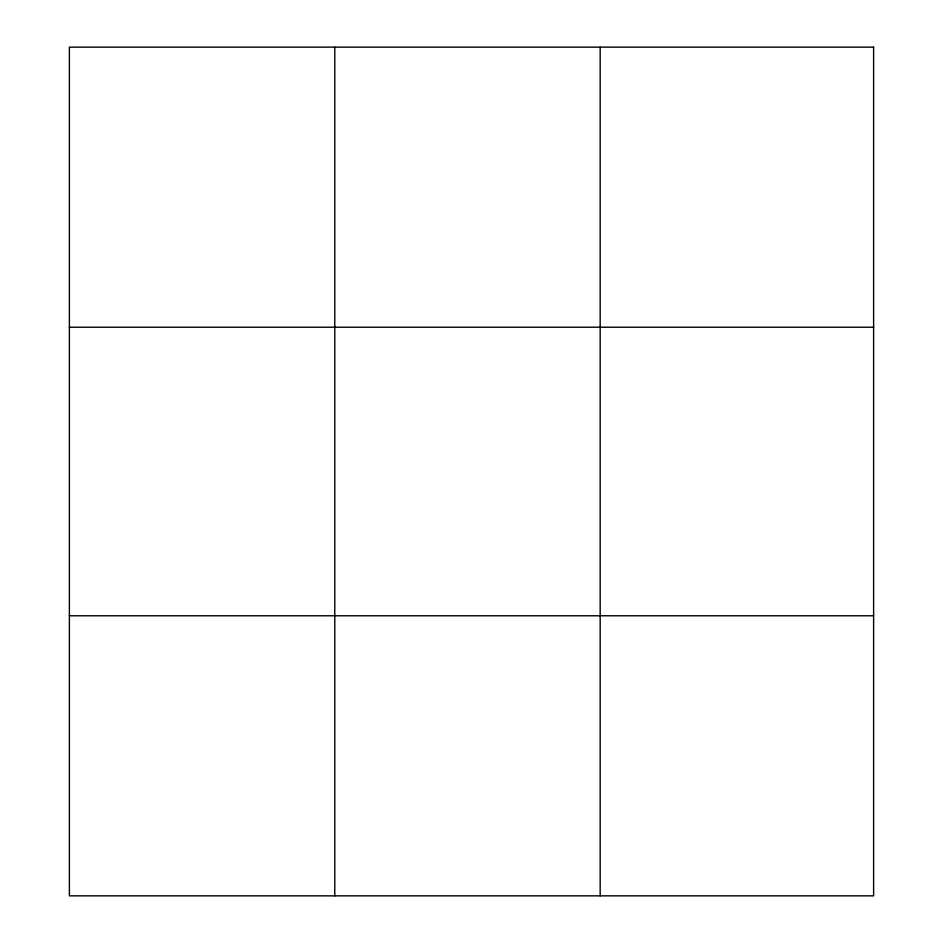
<?xml version="1.0" encoding="UTF-8"?>
<svg xmlns="http://www.w3.org/2000/svg" width="943" height="943" viewBox="0 0 943 943"><rect width="100%" height="100%" fill="white"/><g stroke="black" fill="none" stroke-linecap="round" stroke-linejoin="round"><path stroke-width="1.41" d="M334.777 47.15L334.777 895.85M600.172 47.15L600.172 895.85M69.381 327.221L873.619 327.221M69.381 615.779L873.619 615.779M873.619 47.15L873.619 895.85L69.381 895.85L69.381 47.15L873.619 47.15"/></g></svg>
